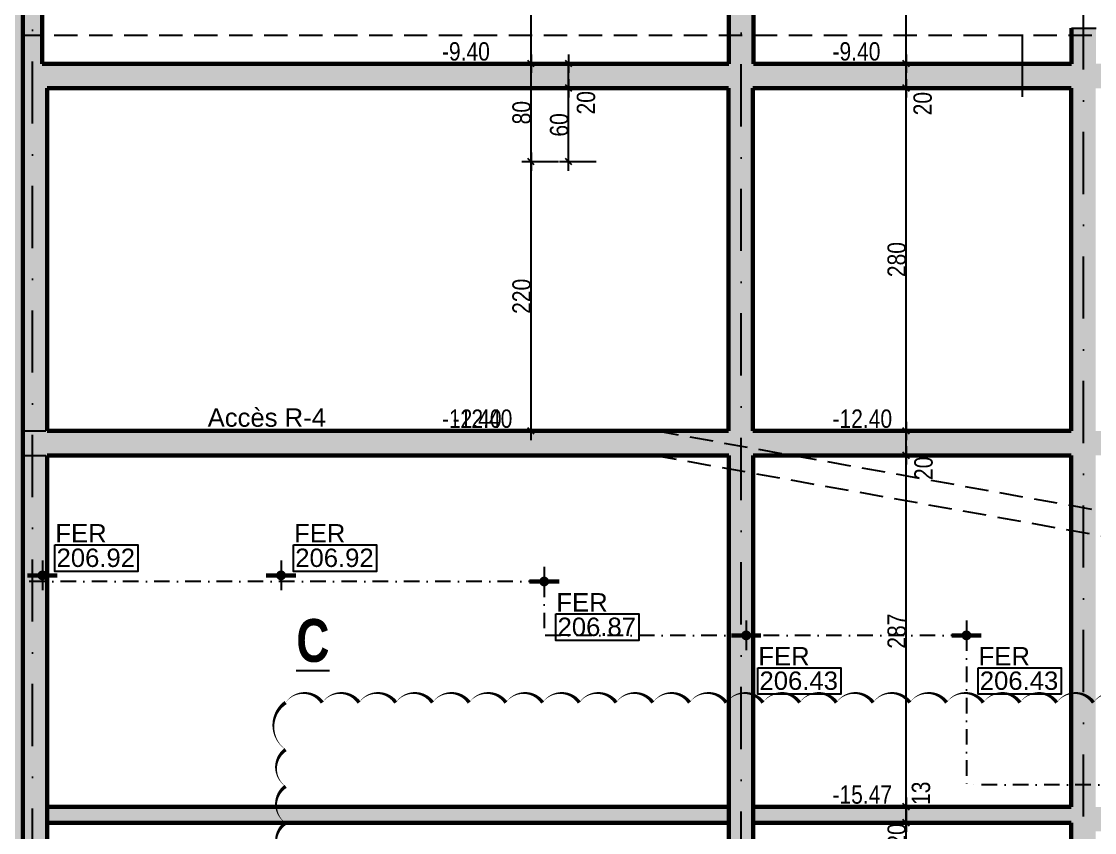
# Model space of a CAD drawing. Header units: millimetres. Extents: x 11663 to 22207, y 4553 to 8762.
# Drawn here: x 15202 to 16079, y 6178 to 6841 of the extents above; entities that cross this region are included whole.
import ezdxf
from ezdxf.enums import TextEntityAlignment as Align

# ---------------------------------------------------------------- set-up
doc = ezdxf.new("R2010")
doc.units = ezdxf.units.MM
doc.linetypes.add('CACHEX2', pattern=[19.05, 12.7, -6.35])
doc.linetypes.add('TIRETPTX2', pattern=[50.8, 25.4, -12.7, 0, -12.7])
for name, color, linetype in [('01_cote_gen', 4, 'Continuous'), ('01_linteaux', 2, 'Continuous'), ('01_poch_BN', 9, 'Continuous'), ('01_texte', 230, 'Continuous'), ('AA_COTES', 2, 'Continuous')]:
    doc.layers.add(name, color=color, linetype=linetype)
doc.layers.add('01_murs_coup', color=5, linetype='Continuous', lineweight=60)
doc.styles.add('ARIAL NA', font='ARIALN.TTF')
doc.styles.add('impact', font='impact.ttf')
doc.styles.add('MATTE_TXT', font='arial.ttf')
doc.styles.add('STYLE2', font='ARIALN.TTF')
doc.dimstyles.new('JB50', dxfattribs={"dimscale": 0.1, "dimtxt": 150, "dimasz": 15, "dimexe": 0.1, "dimexo": 0.1, "dimgap": 0.09, "dimtad": 1, "dimdec": 1, "dimdsep": 46, "dimtxsty": 'STYLE2', "dimblk1": 'BOND_G', "dimblk2": 'BOND_D', "dimsah": 1, "dimcen": 1.5, "dimdle": 0.01, "dimse1": 1, "dimse2": 1, "dimclrd": 4, "dimclre": 2, "dimclrt": 6, "dimazin": 2, "dimtfac": 2.333333, "dimtdec": 1, "dimtix": 1, "dimtmove": 2, "dimatfit": 3, "dimldrblk": 'BOND_G', "dimfxl": 1, "dimtolj": 1, "dimtzin": 0, "dimarcsym": 0})

# ---------------------------------------------------------------- blocks, each defined once
blk = doc.blocks.new('BOND_G')
at = {"layer": 'AA_COTES', "color": 0}
for p, q in [((0, -5), (0, 15)), ((5, 0), (-5, 0)), ((1.77, 1.77), (-1.77, -1.77))]:
    blk.add_line(p, q, dxfattribs=at)
blk = doc.blocks.new('BOND_D')
at = {"layer": 'AA_COTES', "color": 0}
for p, q in [((5, 0), (-5, 0)), ((-1.77, -1.77), (1.77, 1.77)), ((0, 5), (0, -15))]:
    blk.add_line(p, q, dxfattribs=at)
blk = doc.blocks.new('*D125')
at = {"layer": '01_cote_gen', "color": 4, "lineweight": -2, "transparency": 16777216}
blk.add_line((16033.67, 7786.69), (16134.67, 7786.69), dxfattribs=at)
at = {"layer": 'Defpoints', "color": 0, "transparency": 16777216}
for p in [(16136.17, 7786.69), (16032.17, 7779.19), (16136.17, 5592.37)]:
    blk.add_point(p, dxfattribs=at)
at = {"layer": '01_cote_gen', "color": 4, "lineweight": -2, "transparency": 16777216, "xscale": 1.5, "yscale": 1.5, "zscale": 1.5, "rotation": 180}
blk.add_blockref('BOND_G', (16032.17, 7786.69), dxfattribs=at)
at = {"layer": '01_cote_gen', "color": 4, "lineweight": -2, "transparency": 16777216, "xscale": 1.5, "yscale": 1.5, "zscale": 1.5}
blk.add_blockref('BOND_D', (16136.17, 7786.69), dxfattribs=at)
at = {"layer": '01_cote_gen', "color": 6, "transparency": 16777216, "insert": (16084.17, 7794.36), "char_height": 15, "attachment_point": 5, "style": 'STYLE2'}
blk.add_mtext('\\A1;104', dxfattribs=at)
blk = doc.blocks.new('*D547')
at = {"layer": '01_cote_gen', "color": 4, "lineweight": -2, "transparency": 16777216}
blk.add_line((15924.77, 6200.57), (15924.77, 6484.57), dxfattribs=at)
at = {"layer": 'Defpoints', "color": 0, "transparency": 16777216}
for p in [(15924.77, 6486.07), (15997.84, 6486.07), (15975.21, 6199.07)]:
    blk.add_point(p, dxfattribs=at)
at = {"layer": '01_cote_gen', "color": 4, "lineweight": -2, "transparency": 16777216, "xscale": 1.5, "yscale": 1.5, "zscale": 1.5}
for name, p, rotation in [('BOND_D', (15924.77, 6486.07), 90), ('BOND_G', (15924.77, 6199.07), 270)]:
    blk.add_blockref(name, p, dxfattribs=dict(at, rotation=rotation))
at = {"layer": '01_cote_gen', "color": 6, "transparency": 16777216, "insert": (15917.11, 6342.57), "char_height": 15, "attachment_point": 5, "rotation": 90, "style": 'STYLE2'}
blk.add_mtext('\\A1;287', dxfattribs=at)
blk = doc.blocks.new('*D548')
at = {"layer": '01_cote_gen', "color": 4, "lineweight": -2, "transparency": 16777216}
blk.add_line((15924.77, 6187.57), (15924.77, 6197.57), dxfattribs=at)
at = {"layer": 'Defpoints', "color": 0, "transparency": 16777216}
for p in [(15924.77, 6199.07), (15935.74, 6199.07), (15932.99, 6186.07)]:
    blk.add_point(p, dxfattribs=at)
at = {"layer": '01_cote_gen', "color": 4, "lineweight": -2, "transparency": 16777216, "xscale": 1.5, "yscale": 1.5, "zscale": 1.5}
for name, p, rotation in [('BOND_D', (15924.77, 6199.07), 90), ('BOND_G', (15924.77, 6186.07), 270)]:
    blk.add_blockref(name, p, dxfattribs=dict(at, rotation=rotation))
at = {"layer": '01_cote_gen', "color": 6, "transparency": 16777216, "insert": (15936.93, 6210.14), "char_height": 15, "attachment_point": 5, "rotation": 90, "style": 'STYLE2'}
blk.add_mtext('\\A1;13', dxfattribs=at)
blk = doc.blocks.new('*D549')
at = {"layer": '01_cote_gen', "color": 4, "lineweight": -2, "transparency": 16777216}
blk.add_line((15924.77, 6167.57), (15924.77, 6184.57), dxfattribs=at)
at = {"layer": 'Defpoints', "color": 0, "transparency": 16777216}
for p in [(15924.77, 6186.07), (15934.22, 6186.07), (15934.22, 6166.07)]:
    blk.add_point(p, dxfattribs=at)
at = {"layer": '01_cote_gen', "color": 4, "lineweight": -2, "transparency": 16777216, "xscale": 1.5, "yscale": 1.5, "zscale": 1.5}
for name, p, rotation in [('BOND_D', (15924.77, 6186.07), 90), ('BOND_G', (15924.77, 6166.07), 270)]:
    blk.add_blockref(name, p, dxfattribs=dict(at, rotation=rotation))
at = {"layer": '01_cote_gen', "color": 6, "transparency": 16777216, "insert": (15917.11, 6176.07), "char_height": 15, "attachment_point": 5, "rotation": 90, "style": 'STYLE2'}
blk.add_mtext('\\A1;20', dxfattribs=at)
blk = doc.blocks.new('*D552')
at = {"layer": '01_cote_gen', "color": 4, "lineweight": -2, "transparency": 16777216}
blk.add_line((15924.77, 6487.57), (15924.77, 6504.57), dxfattribs=at)
at = {"layer": 'Defpoints', "color": 0, "transparency": 16777216}
for p in [(15924.77, 6506.07), (15960.48, 6506.07), (15960.48, 6486.07)]:
    blk.add_point(p, dxfattribs=at)
at = {"layer": '01_cote_gen', "color": 4, "lineweight": -2, "transparency": 16777216, "xscale": 1.5, "yscale": 1.5, "zscale": 1.5}
for name, p, rotation in [('BOND_D', (15924.77, 6506.07), 90), ('BOND_G', (15924.77, 6486.07), 270)]:
    blk.add_blockref(name, p, dxfattribs=dict(at, rotation=rotation))
at = {"layer": '01_cote_gen', "color": 6, "transparency": 16777216, "insert": (15939.03, 6475.57), "char_height": 15, "attachment_point": 5, "rotation": 90, "style": 'STYLE2'}
blk.add_mtext('\\A1;20', dxfattribs=at)
blk = doc.blocks.new('*D553')
at = {"layer": '01_cote_gen', "color": 4, "lineweight": -2, "transparency": 16777216}
blk.add_line((15924.77, 6507.57), (15924.77, 6784.57), dxfattribs=at)
at = {"layer": 'Defpoints', "color": 0, "transparency": 16777216}
for p in [(15924.77, 6786.07), (16004.82, 6786.07), (15985.08, 6506.07)]:
    blk.add_point(p, dxfattribs=at)
at = {"layer": '01_cote_gen', "color": 4, "lineweight": -2, "transparency": 16777216, "xscale": 1.5, "yscale": 1.5, "zscale": 1.5}
for name, p, rotation in [('BOND_D', (15924.77, 6786.07), 90), ('BOND_G', (15924.77, 6506.07), 270)]:
    blk.add_blockref(name, p, dxfattribs=dict(at, rotation=rotation))
at = {"layer": '01_cote_gen', "color": 6, "transparency": 16777216, "insert": (15917.11, 6646.07), "char_height": 15, "attachment_point": 5, "rotation": 90, "style": 'STYLE2'}
blk.add_mtext('\\A1;280', dxfattribs=at)
blk = doc.blocks.new('*D554')
at = {"layer": '01_cote_gen', "color": 4, "lineweight": -2, "transparency": 16777216}
blk.add_line((15924.77, 6787.57), (15924.77, 6804.57), dxfattribs=at)
at = {"layer": 'Defpoints', "color": 0, "transparency": 16777216}
for p in [(15924.77, 6806.07), (16010.3, 6806.07), (16010.3, 6786.07)]:
    blk.add_point(p, dxfattribs=at)
at = {"layer": '01_cote_gen', "color": 4, "lineweight": -2, "transparency": 16777216, "xscale": 1.5, "yscale": 1.5, "zscale": 1.5}
for name, p, rotation in [('BOND_D', (15924.77, 6806.07), 90), ('BOND_G', (15924.77, 6786.07), 270)]:
    blk.add_blockref(name, p, dxfattribs=dict(at, rotation=rotation))
at = {"layer": '01_cote_gen', "color": 6, "transparency": 16777216, "insert": (15938.32, 6773.45), "char_height": 15, "attachment_point": 5, "rotation": 90, "style": 'STYLE2'}
blk.add_mtext('\\A1;20', dxfattribs=at)
blk = doc.blocks.new('*D555')
at = {"layer": '01_cote_gen', "color": 4, "lineweight": -2, "transparency": 16777216}
blk.add_line((15618.31, 6507.57), (15618.31, 6724.57), dxfattribs=at)
at = {"layer": 'Defpoints', "color": 0, "transparency": 16777216}
for p in [(15618.31, 6726.07), (15691.74, 6726.07), (15678.39, 6506.07)]:
    blk.add_point(p, dxfattribs=at)
at = {"layer": '01_cote_gen', "color": 4, "lineweight": -2, "transparency": 16777216, "xscale": 1.5, "yscale": 1.5, "zscale": 1.5}
for name, p, rotation in [('BOND_D', (15618.31, 6726.07), 90), ('BOND_G', (15618.31, 6506.07), 270)]:
    blk.add_blockref(name, p, dxfattribs=dict(at, rotation=rotation))
at = {"layer": '01_cote_gen', "color": 6, "transparency": 16777216, "insert": (15610.64, 6616.07), "char_height": 15, "attachment_point": 5, "rotation": 90, "style": 'STYLE2'}
blk.add_mtext('\\A1;220', dxfattribs=at)
blk = doc.blocks.new('*D556')
at = {"layer": '01_cote_gen', "color": 4, "lineweight": -2, "transparency": 16777216}
blk.add_line((15618.31, 6727.57), (15618.31, 6804.57), dxfattribs=at)
at = {"layer": 'Defpoints', "color": 0, "transparency": 16777216}
for p in [(15618.31, 6806.07), (15719.65, 6806.07), (15719.65, 6726.07)]:
    blk.add_point(p, dxfattribs=at)
at = {"layer": '01_cote_gen', "color": 4, "lineweight": -2, "transparency": 16777216, "xscale": 1.5, "yscale": 1.5, "zscale": 1.5}
for name, p, rotation in [('BOND_D', (15618.31, 6806.07), 90), ('BOND_G', (15618.31, 6726.07), 270)]:
    blk.add_blockref(name, p, dxfattribs=dict(at, rotation=rotation))
at = {"layer": '01_cote_gen', "color": 6, "transparency": 16777216, "insert": (15610.64, 6766.07), "char_height": 15, "attachment_point": 5, "rotation": 90, "style": 'STYLE2'}
blk.add_mtext('\\A1;80', dxfattribs=at)
blk = doc.blocks.new('*D557')
at = {"layer": '01_cote_gen', "color": 4, "lineweight": -2, "transparency": 16777216}
blk.add_line((15649.02, 6727.57), (15649.02, 6784.57), dxfattribs=at)
at = {"layer": 'Defpoints', "color": 0, "transparency": 16777216}
for p in [(15649.02, 6786.07), (15713.1, 6786.07), (15698.42, 6726.07)]:
    blk.add_point(p, dxfattribs=at)
at = {"layer": '01_cote_gen', "color": 4, "lineweight": -2, "transparency": 16777216, "xscale": 1.5, "yscale": 1.5, "zscale": 1.5}
for name, p, rotation in [('BOND_D', (15649.02, 6786.07), 90), ('BOND_G', (15649.02, 6726.07), 270)]:
    blk.add_blockref(name, p, dxfattribs=dict(at, rotation=rotation))
at = {"layer": '01_cote_gen', "color": 6, "transparency": 16777216, "insert": (15641.35, 6756.07), "char_height": 15, "attachment_point": 5, "rotation": 90, "style": 'STYLE2'}
blk.add_mtext('\\A1;60', dxfattribs=at)
blk = doc.blocks.new('*D558')
at = {"layer": '01_cote_gen', "color": 4, "lineweight": -2, "transparency": 16777216}
blk.add_line((15649.02, 6787.57), (15649.02, 6804.57), dxfattribs=at)
at = {"layer": 'Defpoints', "color": 0, "transparency": 16777216}
for p in [(15649.02, 6806.07), (15693.08, 6806.07), (15693.08, 6786.07)]:
    blk.add_point(p, dxfattribs=at)
at = {"layer": '01_cote_gen', "color": 4, "lineweight": -2, "transparency": 16777216, "xscale": 1.5, "yscale": 1.5, "zscale": 1.5}
for name, p, rotation in [('BOND_D', (15649.02, 6806.07), 90), ('BOND_G', (15649.02, 6786.07), 270)]:
    blk.add_blockref(name, p, dxfattribs=dict(at, rotation=rotation))
at = {"layer": '01_cote_gen', "color": 6, "transparency": 16777216, "insert": (15663.27, 6774.16), "char_height": 15, "attachment_point": 5, "rotation": 90, "style": 'STYLE2'}
blk.add_mtext('\\A1;20', dxfattribs=at)
blk = doc.blocks.new('*D594')
at = {"layer": '01_cote_gen', "color": 4, "lineweight": -2, "transparency": 16777216}
blk.add_line((15618.31, 6807.57), (15618.31, 7069.57), dxfattribs=at)
at = {"layer": 'Defpoints', "color": 0, "transparency": 16777216}
for p in [(15618.31, 7071.07), (15671.87, 7071.07), (15661.93, 6806.07)]:
    blk.add_point(p, dxfattribs=at)
at = {"layer": '01_cote_gen', "color": 4, "lineweight": -2, "transparency": 16777216, "xscale": 1.5, "yscale": 1.5, "zscale": 1.5}
for name, p, rotation in [('BOND_D', (15618.31, 7071.07), 90), ('BOND_G', (15618.31, 6806.07), 270)]:
    blk.add_blockref(name, p, dxfattribs=dict(at, rotation=rotation))
at = {"layer": '01_cote_gen', "color": 6, "transparency": 16777216, "insert": (15610.64, 6938.57), "char_height": 15, "attachment_point": 5, "rotation": 90, "style": 'STYLE2'}
blk.add_mtext('\\A1;265', dxfattribs=at)
blk = doc.blocks.new('*D597')
at = {"layer": '01_cote_gen', "color": 4, "lineweight": -2, "transparency": 16777216}
blk.add_line((15924.77, 6807.57), (15924.77, 7069.57), dxfattribs=at)
at = {"layer": 'Defpoints', "color": 0, "transparency": 16777216}
for p in [(15924.77, 7071.07), (15978.33, 7071.07), (15968.4, 6806.07)]:
    blk.add_point(p, dxfattribs=at)
at = {"layer": '01_cote_gen', "color": 4, "lineweight": -2, "transparency": 16777216, "xscale": 1.5, "yscale": 1.5, "zscale": 1.5}
for name, p, rotation in [('BOND_D', (15924.77, 7071.07), 90), ('BOND_G', (15924.77, 6806.07), 270)]:
    blk.add_blockref(name, p, dxfattribs=dict(at, rotation=rotation))
at = {"layer": '01_cote_gen', "color": 6, "transparency": 16777216, "insert": (15917.11, 6938.57), "char_height": 15, "attachment_point": 5, "rotation": 90, "style": 'STYLE2'}
blk.add_mtext('\\A1;265', dxfattribs=at)

msp = doc.modelspace()

# ---------------------------------------------------------------- hatches: boundary and pattern name
at = {"layer": '01_poch_BN'}
h = msp.add_hatch(color=256, dxfattribs=at)
h.dxf.hatch_style = 1
h.paths.add_polyline_path([(15200.98, 7152.09), (15184.98, 7152.09), (15184.98, 7094.07), (14622.98, 7094.07), (14622.98, 7152.09), (14604.98, 7152.09), (14604.98, 7094.07), (13828.38, 7094.07), (13828.38, 7152.09), (13808.38, 7152.09), (13808.38, 6166.07), (13828.38, 6166.07), (13828.38, 6486.07), (14178.05, 6486.07), (14178.05, 6166.07), (14196.05, 6166.07), (14196.05, 6486.07), (14204.05, 6486.07), (14204.05, 6506.07), (14196.38, 6506.07), (14196.38, 6609.12), (14178.38, 6609.12), (14178.38, 6506.07), (13828.38, 6506.07), (13828.38, 6786.07), (14178.38, 6786.07), (14178.38, 6609.12), (14196.38, 6609.12), (14196.38, 6786.07), (14604.38, 6786.07), (14604.38, 6506.07), (14204.05, 6506.07), (14204.05, 6486.07), (14604.05, 6486.07), (14604.05, 6383.12), (14624.05, 6383.12), (14624.05, 6486.07), (15180.98, 6486.07), (15180.98, 6383.12), (15200.98, 6383.12), (15200.98, 6506.07), (15200.98, 6806.07)])
h.paths.add_polyline_path([(14622.98, 7071.07), (15184.98, 7071.07), (15184.98, 6806.07), (14622.98, 6806.07)], flags=16)
h.paths.add_polyline_path([(14604.98, 7071.07), (14604.98, 6806.07), (14196.38, 6806.07), (14196.38, 7071.07)], flags=16)
h.paths.add_polyline_path([(14624.38, 6786.07), (15180.98, 6786.07), (15180.98, 6506.07), (14624.38, 6506.07)], flags=16)
h.paths.add_polyline_path([(14178.38, 7071.07), (14178.38, 6806.07), (13828.38, 6806.07), (13828.38, 7071.07)], flags=16)
h.paths.add_polyline_path([(14624.05, 6383.12), (14604.05, 6383.12), (14604.05, 6166.07), (14624.05, 6166.07)], flags=17)
h.paths.add_polyline_path([(15180.98, 6199.07), (14624.05, 6199.07), (14624.05, 6186.07), (15180.98, 6186.07)], flags=17)
h.paths.add_polyline_path([(14604.05, 6199.07), (14196.05, 6199.07), (14196.05, 6186.07), (14604.05, 6186.07)], flags=17)
h.paths.add_polyline_path([(14178.05, 6199.07), (13828.38, 6199.07), (13828.38, 6186.07), (14178.05, 6186.07)], flags=17)
h.paths.add_polyline_path([(14221.18, 6166.07), (14151.18, 6166.07), (14151.18, 6131.07), (14221.18, 6131.07)])
h.paths.add_polyline_path([(13878.38, 6166.07), (13808.38, 6166.07), (13808.38, 6131.07), (13878.38, 6131.07)])
h.paths.add_polyline_path([(14649.18, 6166.07), (14579.18, 6166.07), (14579.18, 6131.07), (14649.18, 6131.07)])
h.paths.add_polyline_path([(15236.98, 6166.07), (15166.98, 6166.07), (15166.98, 6131.07), (15236.98, 6131.07)])
h.paths.add_polyline_path([(15200.98, 6383.12), (15180.98, 6383.12), (15180.98, 6166.07), (15200.98, 6166.07)])
h.paths.add_polyline_path([(15222.98, 6383.12), (15202.98, 6383.12), (15202.98, 6166.07), (15222.98, 6166.07)])
h = msp.add_hatch(color=256, dxfattribs=at)
h.dxf.hatch_style = 1
edge = h.paths.add_edge_path()
edge.add_line((16019.45, 7094.07), (15799.98, 7094.07))
edge.add_line((15799.98, 7094.07), (15799.98, 7152.09))
edge.add_line((15799.98, 7152.09), (15779.98, 7152.09))
edge.add_line((15779.98, 7152.09), (15779.98, 7094.07))
edge.add_line((15779.98, 7094.07), (15218.98, 7094.07))
edge.add_line((15218.98, 7094.07), (15218.98, 7152.09))
edge.add_line((15218.98, 7152.09), (15202.98, 7152.09))
edge.add_line((15202.98, 7152.09), (15202.98, 6806.07))
edge.add_line((15202.98, 6806.07), (15202.98, 6506.07))
edge.add_line((15202.98, 6506.07), (15202.98, 6383.12))
edge.add_line((15202.98, 6383.12), (15222.98, 6383.12))
edge.add_line((15222.98, 6383.12), (15222.98, 6486.07))
edge.add_line((15222.98, 6486.07), (15779.85, 6486.07))
edge.add_line((15779.85, 6486.07), (15779.85, 6339.12))
edge.add_line((15779.85, 6339.12), (15799.85, 6339.12))
edge.add_line((15799.85, 6339.12), (15799.85, 6486.07))
edge.add_line((15799.85, 6486.07), (16059.57, 6486.07))
edge.add_line((16059.57, 6486.07), (16059.57, 6217.12))
edge.add_line((16059.57, 6217.12), (16079.57, 6217.12))
edge.add_line((16079.57, 6217.12), (16079.57, 6486.07))
edge.add_line((16079.57, 6486.07), (16605.57, 6486.07))
edge.add_line((16605.57, 6486.07), (16605.57, 6199.07))
edge.add_line((16605.57, 6199.07), (16426.65, 6198.12))
edge.add_arc((16426.65, 6196.12), 2, 0, 90, ccw=False)
edge.add_arc((16426.65, 6196.12), 2, -90, 0, ccw=False)
edge.add_line((16426.65, 6194.12), (16426.65, 6179.07))
edge.add_line((16426.65, 6179.07), (16605.57, 6179.07))
edge.add_line((16605.57, 6179.07), (16605.57, 5866.07))
edge.add_line((16605.57, 5866.07), (16625.57, 5866.07))
edge.add_line((16625.57, 5866.07), (16625.57, 6179.07))
edge.add_line((16625.57, 6179.07), (17139.57, 6179.07))
edge.add_line((17139.57, 6179.07), (17139.57, 6105.12))
edge.add_line((17139.57, 6105.12), (17159.57, 6105.12))
edge.add_line((17159.57, 6105.12), (17159.57, 6179.07))
edge.add_line((17159.57, 6179.07), (17419.57, 6179.07))
edge.add_line((17419.57, 6179.07), (17419.57, 6078.12))
edge.add_line((17419.57, 6078.12), (17439.57, 6078.12))
edge.add_line((17439.57, 6078.12), (17439.57, 6179.07))
edge.add_line((17439.57, 6179.07), (18028.58, 6179.07))
edge.add_line((18028.58, 6179.07), (18028.58, 6056.12))
edge.add_line((18028.58, 6056.12), (18053.58, 6056.12))
edge.add_line((18053.58, 6056.12), (18053.58, 6179.07))
edge.add_line((18053.58, 6179.07), (18783.57, 6179.07))
edge.add_line((18783.57, 6179.07), (18783.57, 5866.07))
edge.add_line((18783.57, 5866.07), (18803.57, 5866.07))
edge.add_line((18803.57, 5866.07), (18803.57, 6179.07))
edge.add_line((18803.57, 6179.07), (18803.57, 6199.07))
edge.add_line((18803.57, 6199.07), (18803.57, 6799.07))
edge.add_line((18803.57, 6799.07), (18803.57, 6835.01))
edge.add_line((18803.57, 6835.01), (18787.57, 6835.01))
edge.add_line((18787.57, 6835.01), (18787.57, 6799.07))
edge.add_line((18787.57, 6799.07), (18054.57, 6799.07))
edge.add_line((18054.57, 6799.07), (18054.57, 6835.01))
edge.add_line((18054.57, 6835.01), (18036.57, 6835.01))
edge.add_line((18036.57, 6835.01), (18036.57, 6799.07))
edge.add_line((18036.57, 6799.07), (17435.57, 6799.07))
edge.add_line((17435.57, 6799.07), (17435.57, 6835.01))
edge.add_line((17435.57, 6835.01), (17419.57, 6835.01))
edge.add_line((17419.57, 6835.01), (17419.57, 6794.07))
edge.add_line((17419.57, 6794.07), (17111.57, 6794.07))
edge.add_line((17111.57, 6794.07), (17111.57, 6860.75))
edge.add_line((17111.57, 6860.75), (17091.57, 6860.75))
edge.add_line((17091.57, 6860.75), (17091.57, 6794.07))
edge.add_line((17091.57, 6794.07), (16623.57, 6794.07))
edge.add_line((16623.57, 6794.07), (16623.57, 6835.01))
edge.add_line((16623.57, 6835.01), (16605.57, 6835.01))
edge.add_line((16605.57, 6835.01), (16605.57, 6806.07))
edge.add_line((16605.57, 6806.07), (16079.98, 6806.07))
edge.add_line((16079.98, 6806.07), (16079.98, 6835.01))
edge.add_line((16079.98, 6835.01), (16059.98, 6835.01))
edge.add_line((16059.98, 6835.01), (16059.98, 6806.07))
edge.add_line((16059.98, 6806.07), (15799.98, 6806.07))
edge.add_line((15799.98, 6806.07), (15799.98, 7071.07))
edge.add_line((15799.98, 7071.07), (16019.45, 7071.07))
edge.add_line((16019.45, 7071.07), (16019.45, 7094.07))
h.paths.add_polyline_path([(15779.98, 7071.07), (15779.98, 6806.07), (15218.98, 6806.07), (15218.98, 7071.07)], flags=16)
h.paths.add_polyline_path([(15779.57, 6786.07), (15779.57, 6506.07), (15222.98, 6506.07), (15222.98, 6786.07)], flags=16)
h.paths.add_polyline_path([(15799.57, 6786.07), (16059.57, 6786.07), (16059.57, 6506.07), (15799.57, 6506.07)], flags=16)
h.paths.add_polyline_path([(16079.57, 6786.07), (16605.57, 6786.07), (16605.57, 6506.07), (16079.57, 6506.07)], flags=16)
h.paths.add_polyline_path([(16625.57, 6774.07), (17139.57, 6774.07), (17139.57, 6506.07), (16625.57, 6506.07)], flags=16)
h.paths.add_polyline_path([(16625.57, 6486.07), (17139.57, 6486.07), (17139.57, 6199.07), (16625.57, 6199.07)], flags=16)
h.paths.add_polyline_path([(17159.57, 6774.07), (17419.57, 6774.07), (17419.57, 6506.07), (17159.57, 6506.07)], flags=16)
h.paths.add_polyline_path([(17159.57, 6486.07), (17419.57, 6486.07), (17419.57, 6199.07), (17159.57, 6199.07)], flags=16)
h.paths.add_polyline_path([(17439.57, 6779.07), (18035.57, 6779.07), (18035.57, 6517.07), (17439.57, 6517.07)], flags=16)
h.paths.add_polyline_path([(17439.57, 6494.07), (18033.58, 6494.07), (18033.58, 6199.07), (17439.57, 6199.07)], flags=16)
h.paths.add_polyline_path([(18053.89, 6779.07), (18787.57, 6779.07), (18787.57, 6517.07), (18053.89, 6517.07)], flags=16)
h.paths.add_polyline_path([(18053.58, 6494.07), (18613.57, 6494.07), (18613.57, 6199.07), (18053.58, 6199.07)], flags=16)
h.paths.add_polyline_path([(18633.57, 6494.07), (18783.57, 6494.07), (18783.57, 6199.07), (18633.57, 6199.07)], flags=16)
h.paths.add_polyline_path([(15799.85, 6339.12), (15779.85, 6339.12), (15779.85, 6166.07), (15799.85, 6166.07)], flags=17)
h.paths.add_polyline_path([(15824.97, 6166.07), (15754.97, 6166.07), (15754.97, 6131.07), (15824.97, 6131.07)], flags=17)
h.paths.add_polyline_path([(15779.85, 6199.07), (15222.98, 6199.07), (15222.98, 6186.07), (15779.85, 6186.07)], flags=17)
edge = h.paths.add_edge_path(flags=17)
edge.add_arc((16426.65, 6196.12), 2, -90, 0, ccw=False)
edge.add_line((16426.65, 6194.12), (16426.65, 6179.07))
edge.add_line((16426.65, 6179.07), (16079.57, 6179.07))
edge.add_line((16079.57, 6179.07), (16079.57, 5866.07))
edge.add_line((16079.57, 5866.07), (16059.57, 5866.07))
edge.add_line((16059.57, 5866.07), (16059.57, 6186.07))
edge.add_line((16059.57, 6186.07), (15799.85, 6186.07))
edge.add_line((15799.85, 6186.07), (15799.85, 6199.07))
edge.add_line((15799.85, 6199.07), (16059.57, 6199.07))
edge.add_line((16059.57, 6199.07), (16059.57, 6217.12))
edge.add_line((16059.57, 6217.12), (16079.57, 6217.12))
edge.add_line((16079.57, 6217.12), (16079.57, 6199.07))
edge.add_line((16079.57, 6199.07), (16177.65, 6199.07))
edge.add_line((16177.65, 6199.07), (16605.57, 6199.07))
edge.add_line((16605.57, 6199.07), (16426.63, 6198.12))
edge.add_arc((16426.65, 6196.12), 2, 0, 90.60458, ccw=False)

# ---------------------------------------------------------------- linework, layer by layer
at = {"layer": '01_cote_gen', "color": 2, "const_width": 4}
for points in [[(15217.05, 6388.12, 1), (15221.05, 6388.12, 1)], [(15412.05, 6388.12, 1), (15416.05, 6388.12, 1)], [(15627.05, 6383.12, 1), (15631.05, 6383.12, 1)], [(15792.05, 6339.12, 1), (15796.05, 6339.12, 1)], [(15972.05, 6339.12, 1), (15976.05, 6339.12, 1)]]:
    msp.add_lwpolyline(points, format="xyb", close=True, dxfattribs=at)
at = {"layer": '01_linteaux', "linetype": 'TIRETPTX2', "ltscale": 2}
for p, q in [((15211.05, 6045.27), (15211.05, 7203.94)), ((15790.05, 6042.89), (15790.05, 7161.08)), ((16019.45, 7134.92), (16019.45, 6767.87)), ((16069.65, 5784.28), (16069.65, 6845.76))]:
    msp.add_line(p, q, dxfattribs=at)
at = {"layer": '01_linteaux', "linetype": 'CACHEX2', "ltscale": 1.5}
for p, q in [((15202.94, 6829.12), (15202.94, 6976.12)), ((16305.09, 6829.12), (15202.94, 6829.12)), ((15202.94, 6506.12), (15719.99, 6506.12)), ((15202.94, 6506.12), (15202.94, 6486.07)), ((15222.98, 6506.07), (15720.3, 6506.07)), ((17426.3, 6199.07), (15720.3, 6506.07)), ((15202.94, 6486.07), (15718.52, 6486.07)), ((17424.52, 6179.07), (15718.52, 6486.07))]:
    msp.add_line(p, q, dxfattribs=at)
at = {"layer": '01_linteaux', "color": 2, "linetype": 'TIRETPTX2', "ltscale": 2}
for points in [[(15219.05, 6400.22), (15219.05, 6376.03)], [(15414.05, 6400.22), (15414.05, 6376.03)], [(15629.05, 6395.22), (15629.05, 6371.03)], [(15794.05, 6351.22), (15794.05, 6327.03)], [(15974.05, 6351.22), (15974.05, 6327.03)]]:
    msp.add_lwpolyline(points, dxfattribs=at)
at = {"layer": '01_murs_coup'}
for p, q in [((15202.98, 6806.07), (15202.98, 7152.09)), ((15218.98, 6806.07), (15218.98, 7071.07)), ((15779.98, 6806.07), (15779.98, 7071.07)), ((15799.98, 6806.07), (15799.98, 7071.07)), ((16059.98, 6806.07), (16059.98, 6835.01)), ((15202.98, 6506.07), (15202.98, 6806.07)), ((15218.98, 6806.07), (15779.98, 6806.07)), ((15799.98, 6806.07), (16059.98, 6806.07)), ((15222.98, 6506.07), (15222.98, 6786.07)), ((15222.98, 6786.07), (15779.57, 6786.07)), ((15779.57, 6506.07), (15779.57, 6786.07)), ((15799.57, 6506.07), (15799.57, 6786.07)), ((15799.57, 6786.07), (16059.57, 6786.07)), ((16059.57, 6506.07), (16059.57, 6786.07)), ((15202.98, 6506.07), (15202.98, 6166.07)), ((15222.98, 6506.07), (15779.57, 6506.07)), ((15799.57, 6506.07), (16059.57, 6506.07)), ((15222.98, 6486.07), (15779.85, 6486.07)), ((15222.98, 6486.07), (15222.98, 6166.07)), ((15779.85, 6486.07), (15779.85, 6166.07)), ((15799.85, 6486.07), (16059.57, 6486.07)), ((15799.85, 6486.07), (15799.85, 6166.07)), ((16059.57, 6486.07), (16059.57, 6199.07)), ((15222.98, 6199.07), (15779.85, 6199.07)), ((15799.85, 6199.07), (16059.57, 6199.07)), ((15222.98, 6186.07), (15779.85, 6186.07)), ((15799.85, 6186.07), (16059.57, 6186.07)), ((16059.57, 6186.07), (16059.57, 5826.07))]:
    msp.add_line(p, q, dxfattribs=at)
at = {"layer": '01_murs_coup', "color": 2}
for p, q in [((15206.96, 6388.12), (15231.15, 6388.12)), ((15401.96, 6388.12), (15426.15, 6388.12)), ((15616.96, 6383.12), (15641.15, 6383.12)), ((15781.96, 6339.12), (15806.15, 6339.12)), ((15961.96, 6339.12), (15986.15, 6339.12))]:
    msp.add_line(p, q, dxfattribs=at)
at = {"layer": '01_poch_BN'}
msp.add_line((16059.98, 6835.01), (16079.98, 6835.01), dxfattribs=at)
at = {"layer": '01_poch_BN', "color": 5, "linetype": 'TIRETPTX2', "ltscale": 0.5}
for p, q in [((15629.05, 6383.12), (14601.05, 6383.12)), ((15629.05, 6383.12), (15629.05, 6339.12)), ((15974.05, 6339.12), (15629.05, 6339.12)), ((15974.05, 6339.12), (15974.05, 6217.12)), ((16177.65, 6217.12), (15974.05, 6217.12))]:
    msp.add_line(p, q, dxfattribs=at)
at = {"layer": '01_texte'}
for points in [[(15229.21, 6413.03), (15296.98, 6413.03), (15296.98, 6391.43), (15229.21, 6391.43)], [(15424.21, 6413.03), (15491.98, 6413.03), (15491.98, 6391.43), (15424.21, 6391.43)], [(15638.53, 6356.64), (15706.31, 6356.64), (15706.31, 6335.04), (15638.53, 6335.04)], [(15803.53, 6312.64), (15871.31, 6312.64), (15871.31, 6291.04), (15803.53, 6291.04)], [(15983.53, 6312.64), (16051.31, 6312.64), (16051.31, 6291.04), (15983.53, 6291.04)]]:
    msp.add_lwpolyline(points, close=True, dxfattribs=at)
msp.add_lwpolyline([(15417.79, 6155.83, 0, 3, -0.520567), (15417.79, 6185.83, 0, 3, -0.520567), (15417.79, 6215.83, 0, 3, -0.520567), (15417.79, 6245.83, 0, 3, -0.520567), (15417.79, 6284.25, 0, 3, -0.520567), (15447.79, 6284.25, 0, 3, -0.520567), (15477.79, 6284.25, 0, 3, -0.520567), (15507.79, 6284.25, 0, 3, -0.520567), (15537.79, 6284.25, 0, 3, -0.520567), (15567.79, 6284.25, 0, 3, -0.520567), (15597.79, 6284.25, 0, 3, -0.520567), (15627.79, 6284.25, 0, 3, -0.520567), (15657.79, 6284.25, 0, 3, -0.520567), (15687.79, 6284.25, 0, 3, -0.520567), (15717.79, 6284.25, 0, 3, -0.520567), (15747.79, 6284.25, 0, 3, -0.520567), (15777.79, 6284.25, 0, 3, -0.520567), (15807.79, 6284.25, 0, 3, -0.520567), (15837.79, 6284.25, 0, 3, -0.520567), (15867.79, 6284.25, 0, 3, -0.520567), (15897.79, 6284.25, 0, 3, -0.520567), (15927.79, 6284.25, 0, 3, -0.520567), (15957.79, 6284.25, 0, 3, -0.520567), (15987.79, 6284.25, 0, 3, -0.520567), (16017.79, 6284.25, 0, 3, -0.520567), (16047.79, 6284.25, 0, 3, -0.520567), (16077.79, 6284.25, 0, 3, -0.520567), (16107.79, 6284.25, 0, 3, -0.520567)], format="xyseb", dxfattribs=at)

# ---------------------------------------------------------------- texts
for s, style, p in [('-9.40', 'ARIAL NA', (15545.49, 6808.63)), ('-9.40', 'ARIAL NA', (15864.58, 6808.63)), ('Accès R-4', 'MATTE_TXT', (15354.1, 6509.53)), ('-12.40', 'ARIAL NA', (15545.49, 6508.63)), ('-12.40', 'ARIAL NA', (15554.31, 6508.63)), ('-12.40', 'ARIAL NA', (15864.58, 6508.63)), ('FER', 'MATTE_TXT', (15229.69, 6414.99)), ('FER', 'MATTE_TXT', (15424.69, 6414.99)), ('206.92', 'MATTE_TXT', (15230.65, 6395)), ('206.92', 'MATTE_TXT', (15425.65, 6395)), ('FER', 'MATTE_TXT', (15639.01, 6358.61)), ('206.87', 'MATTE_TXT', (15639.97, 6338.62)), ('FER', 'MATTE_TXT', (15804.01, 6314.61)), ('FER', 'MATTE_TXT', (15984.01, 6314.61)), ('206.43', 'MATTE_TXT', (15804.97, 6294.62)), ('206.43', 'MATTE_TXT', (15984.97, 6294.62)), ('-15.47', 'ARIAL NA', (15864.58, 6201.63))]:
    msp.add_text(s, height=15, dxfattribs=dict(at, style=style)).set_placement(p)
at = {"layer": '01_texte', "style": 'impact'}
msp.add_text('%%UC', height=35, dxfattribs=at).set_placement((15440.05, 6306.96, 9.99), align=Align.BOTTOM_CENTER)

# ---------------------------------------------------------------- dimensions: what is measured, and where the dimension line sits
at = {"layer": '01_cote_gen'}
dim = msp.add_linear_dim(base=(16136.17, 7786.69), p1=(16032.17, 7779.19), p2=(16136.17, 5592.37), dimstyle='JB50', dxfattribs=at)
dim.commit()
dim.dimension.update_dxf_attribs({"geometry": '*D125', "text_midpoint": (16084.17, 7794.36)})
for base, p1, p2, picture, middle in [((15618.31, 7071.07), (15661.93, 6806.07), (15671.87, 7071.07), '*D594', (15610.64, 6938.57)), ((15924.77, 7071.07), (15968.4, 6806.07), (15978.33, 7071.07), '*D597', (15917.11, 6938.57)), ((15618.31, 6806.07), (15719.65, 6726.07), (15719.65, 6806.07), '*D556', (15610.64, 6766.07)), ((15649.02, 6786.07), (15698.42, 6726.07), (15713.1, 6786.07), '*D557', (15641.35, 6756.07)), ((15924.77, 6786.07), (15985.08, 6506.07), (16004.82, 6786.07), '*D553', (15917.11, 6646.07)), ((15618.31, 6726.07), (15678.39, 6506.07), (15691.74, 6726.07), '*D555', (15610.64, 6616.07)), ((15924.77, 6486.07), (15975.21, 6199.07), (15997.84, 6486.07), '*D547', (15917.11, 6342.57)), ((15924.77, 6186.07), (15934.22, 6166.07), (15934.22, 6186.07), '*D549', (15917.11, 6176.07))]:
    dim = msp.add_linear_dim(base=base, p1=p1, p2=p2, angle=90, dimstyle='JB50', dxfattribs=at)
    dim.commit()
    dim.dimension.update_dxf_attribs({"geometry": picture, "text_midpoint": middle})
for base, p1, p2, picture, middle in [((15649.02, 6806.07), (15693.08, 6786.07), (15693.08, 6806.07), '*D558', (15663.27, 6774.16)), ((15924.77, 6806.07), (16010.3, 6786.07), (16010.3, 6806.07), '*D554', (15938.32, 6773.45)), ((15924.77, 6506.07), (15960.48, 6486.07), (15960.48, 6506.07), '*D552', (15939.03, 6475.57)), ((15924.77, 6199.07), (15932.99, 6186.07), (15935.74, 6199.07), '*D548', (15936.93, 6210.14))]:
    dim = msp.add_linear_dim(base=base, p1=p1, p2=p2, angle=90, dimstyle='JB50', dxfattribs=at)
    dim.commit()
    dim.dimension.update_dxf_attribs({"geometry": picture, "text_midpoint": middle, "dimtype": 160})

doc.saveas('drawing.dxf')
